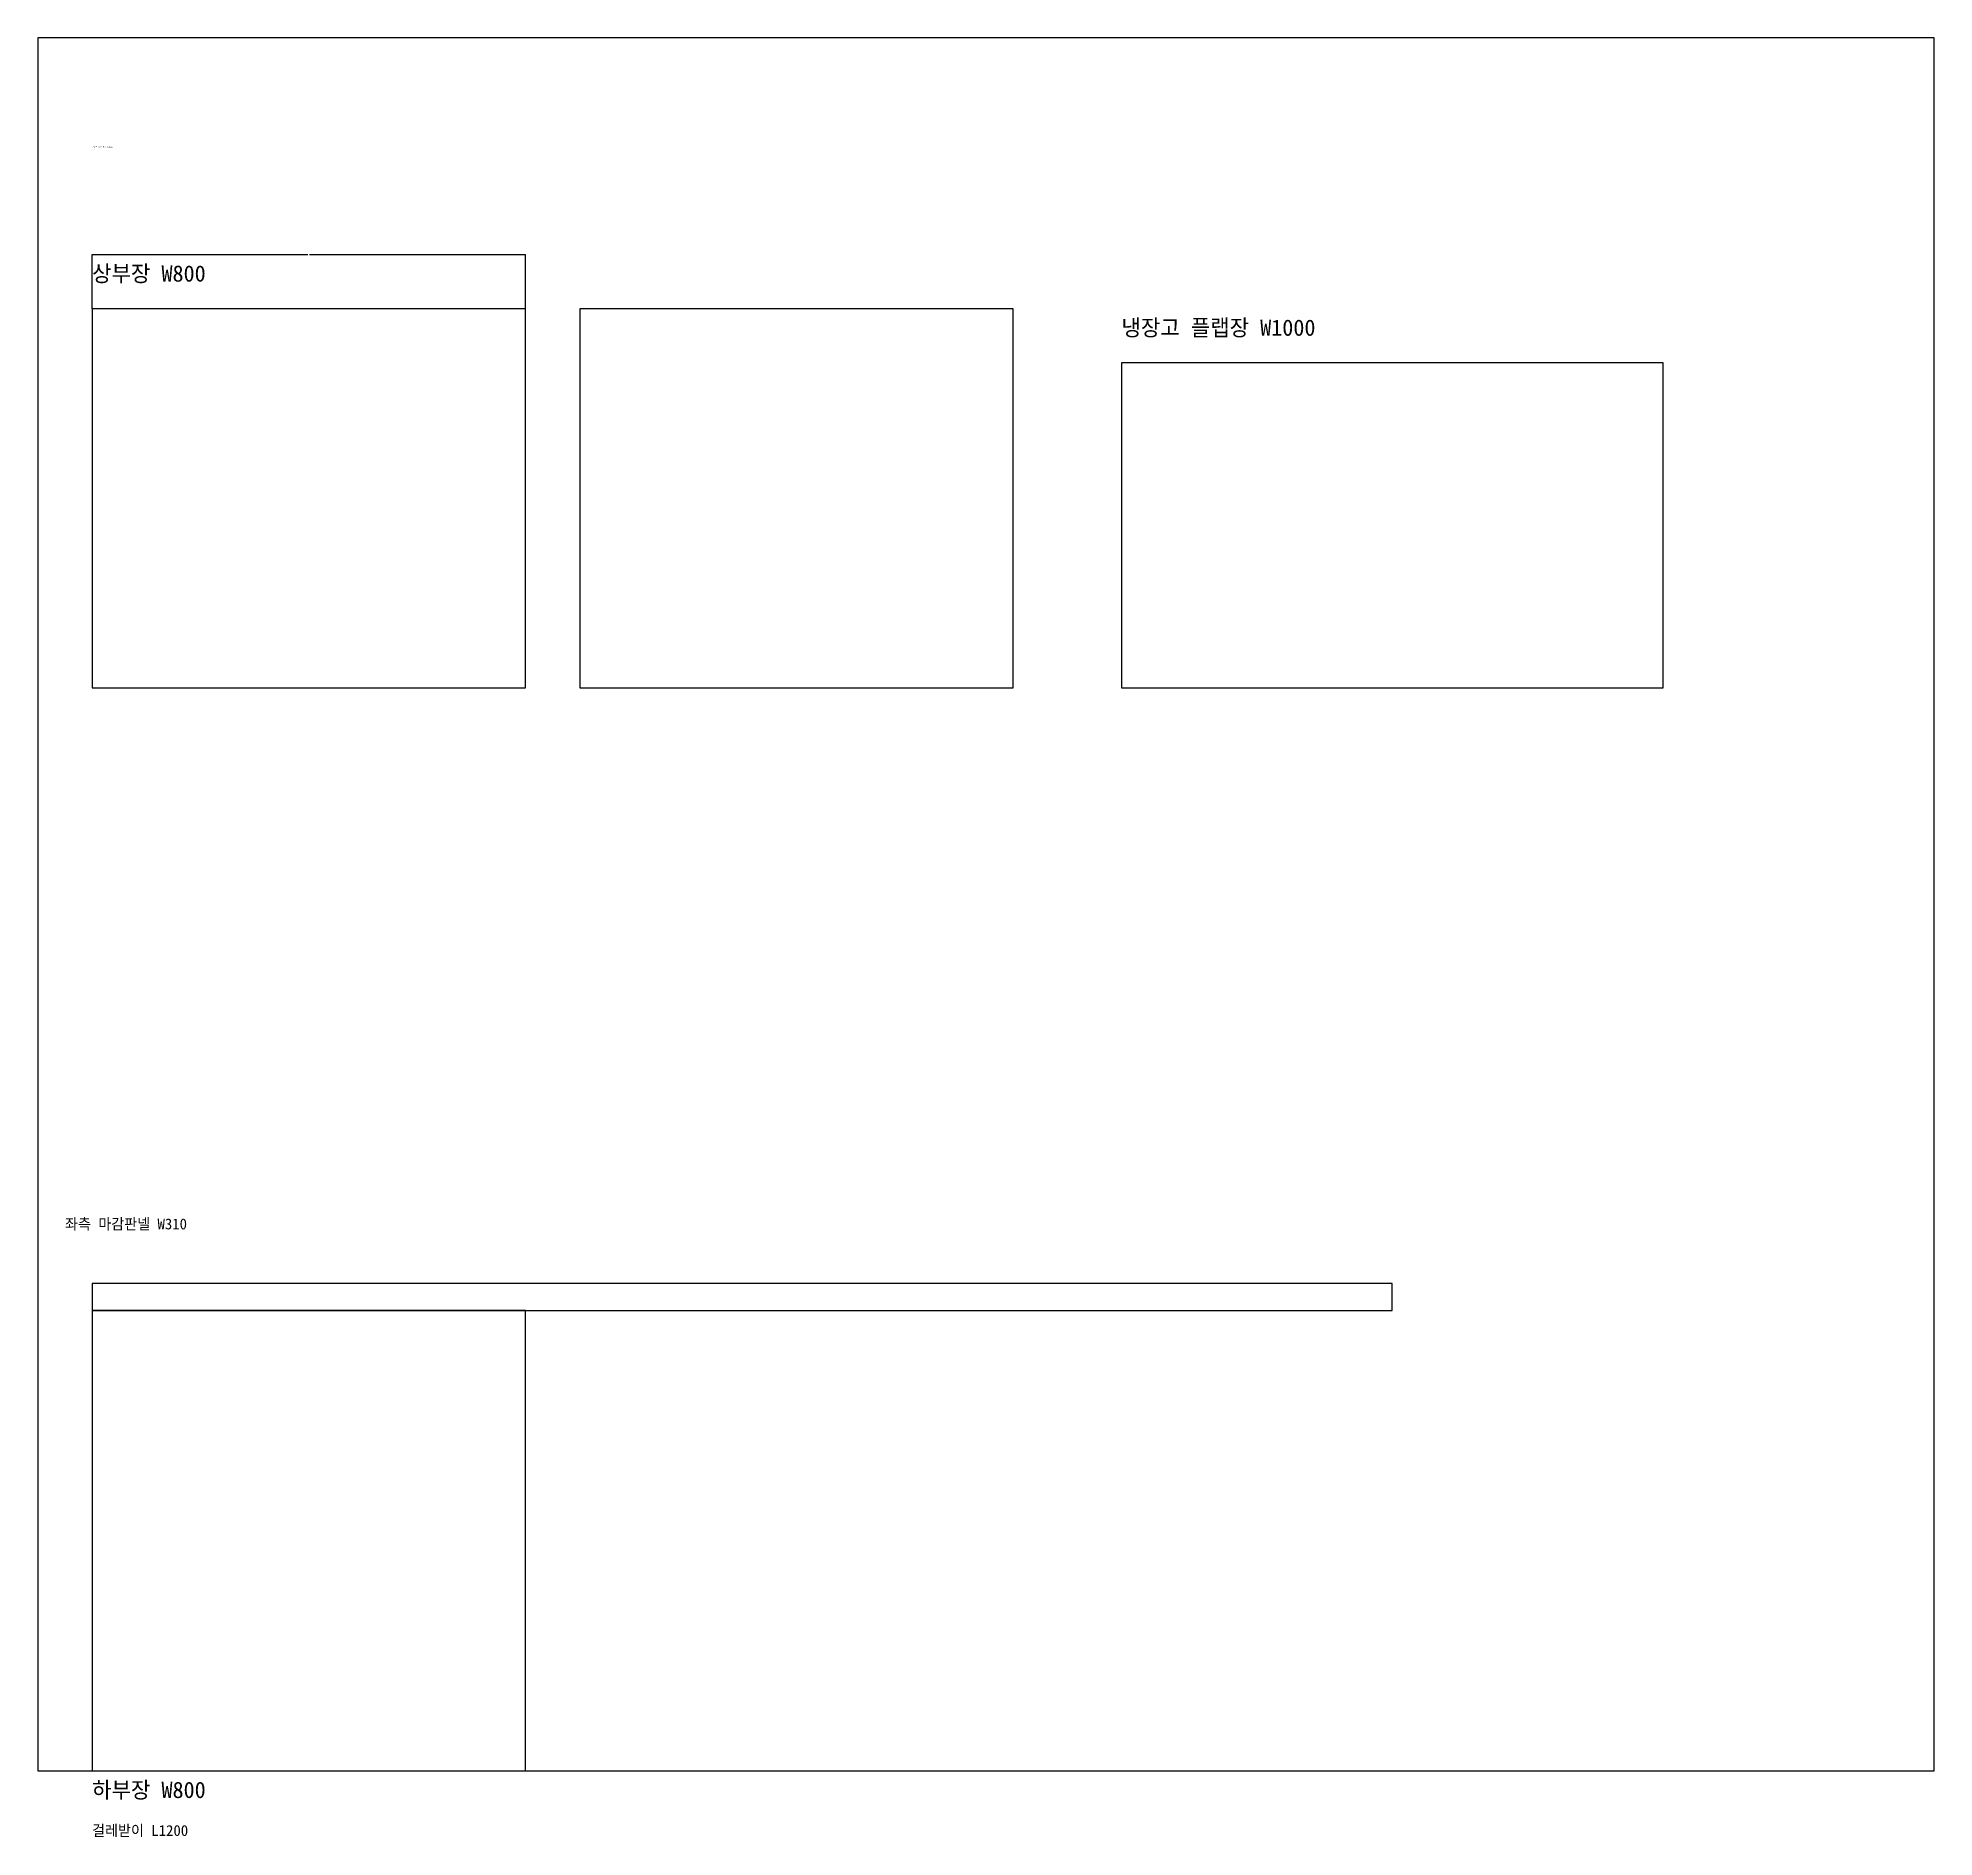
# Model space of a CAD drawing. Header units: metres. Extents: x 0 to 3500, y -122 to 3200.
import ezdxf

# ---------------------------------------------------------------- set-up
doc = ezdxf.new("R2010")
doc.units = ezdxf.units.M
for name, color, linetype in [('DIM', 7, 'Continuous'), ('FURN_FINISH', 4, 'Continuous'), ('FURN_LOWER', 1, 'Continuous'), ('FURN_REF', 5, 'Continuous'), ('FURN_UPPER', 3, 'Continuous'), ('TEXT', 7, 'Continuous')]:
    doc.layers.add(name, color=color, linetype=linetype)
doc.dimstyles.get("Standard").update_dxf_attribs({"dimtxt": 2.5, "dimasz": 2.5, "dimexe": 1.25, "dimexo": 0.625, "dimtad": 1, "dimcen": 2.5, "dimazin": 3, "dimtfac": 1, "dimtmove": 0, "dimatfit": 3})

# ---------------------------------------------------------------- blocks, each defined once
blk = doc.blocks.new('UPPER_CAB_800')
for p, q in [((800, 700), (0, 700)), ((0, 700), (0, 0)), ((800, 0), (800, 700)), ((0, 0), (800, 0))]:
    blk.add_line(p, q)
blk = doc.blocks.new('LOWER_CAB_800')
for p, q in [((800, 850), (0, 850)), ((0, 850), (0, 0)), ((800, 0), (800, 850)), ((0, 0), (800, 0))]:
    blk.add_line(p, q)
blk = doc.blocks.new('FLAP_1000')
for p, q in [((1000, 600), (0, 600)), ((0, 600), (0, 0)), ((1000, 0), (1000, 600)), ((0, 0), (1000, 0))]:
    blk.add_line(p, q)
blk = doc.blocks.new('_CLOSEDFILLED')
at = {"color": 0, "linetype": 'BYBLOCK'}
blk.add_solid([(-1, 0), (0, 0), (-1, 0)], dxfattribs=at)
blk = doc.blocks.new('*D1')
for p, q in [((100, 2700), (100, 2800)), ((100.25, 2800), (498.5, 2800)), ((501.5, 2800), (899.75, 2800)), ((900, 2700), (900, 2800))]:
    blk.add_line(p, q)
at = {"layer": 'Defpoints'}
for p in [(100, 2800), (100, 2700), (900, 2700)]:
    blk.add_point(p, dxfattribs=at)
at = {"layer": 'DIM', "xscale": 0.25, "yscale": 0.25, "rotation": 180}
blk.add_blockref('_CLOSEDFILLED', (100, 2800), dxfattribs=at)
at = {"layer": 'DIM', "xscale": 0.25, "yscale": 0.25}
blk.add_blockref('_CLOSEDFILLED', (900, 2800), dxfattribs=at)
at = {"layer": 'DIM', "insert": (500, 2800), "char_height": 1, "attachment_point": 5}
blk.add_mtext('800', dxfattribs=at)

msp = doc.modelspace()

# ---------------------------------------------------------------- linework, layer by layer
for p, q in [((3500, 3200), (0, 3200)), ((0, 3200), (0, 0)), ((3500, 0), (3500, 3200)), ((0, 0), (3500, 0))]:
    msp.add_line(p, q)
at = {"layer": 'FURN_LOWER'}
msp.add_lwpolyline([(100, 850), (2500, 850), (2500, 900), (100, 900)], close=True, dxfattribs=at)

# ---------------------------------------------------------------- block references
msp.add_blockref('LOWER_CAB_800', (100, 0), dxfattribs=at)
at = {"layer": 'FURN_REF'}
msp.add_blockref('FLAP_1000', (2000, 2000), dxfattribs=at)
at = {"layer": 'FURN_UPPER'}
for p in [(100, 2000), (1000, 2000)]:
    msp.add_blockref('UPPER_CAB_800', p, dxfattribs=at)

# ---------------------------------------------------------------- texts
at = {"layer": 'FURN_FINISH'}
msp.add_text('좌측 마감판넬 W310', height=20, dxfattribs=at).set_placement((50, 1000))
at = {"layer": 'FURN_FINISH', "insert": (100, 3000), "char_height": 2.5, "attachment_point": 1}
msp.add_mtext('코니스 상부 휠라 L2521', dxfattribs=at)
at = {"layer": 'TEXT'}
for s, height, p in [('상부장 W800', 30, (100, 2750)), ('냉장고 플랩장 W1000', 30, (2000, 2650)), ('하부장 W800', 30, (100, -50)), ('걸레받이 L1200', 20, (100, -120))]:
    msp.add_text(s, height=height, dxfattribs=at).set_placement(p)

# ---------------------------------------------------------------- dimensions: what is measured, and where the dimension line sits
at = {"layer": 'DIM'}
dim = msp.add_linear_dim(base=(100, 2800), p1=(100, 2700), p2=(900, 2700), dimstyle='Standard', dxfattribs=at)
dim.commit()
dim.dimension.update_dxf_attribs({"geometry": '*D1', "text_midpoint": (500, 2800)})

doc.saveas('drawing.dxf')
